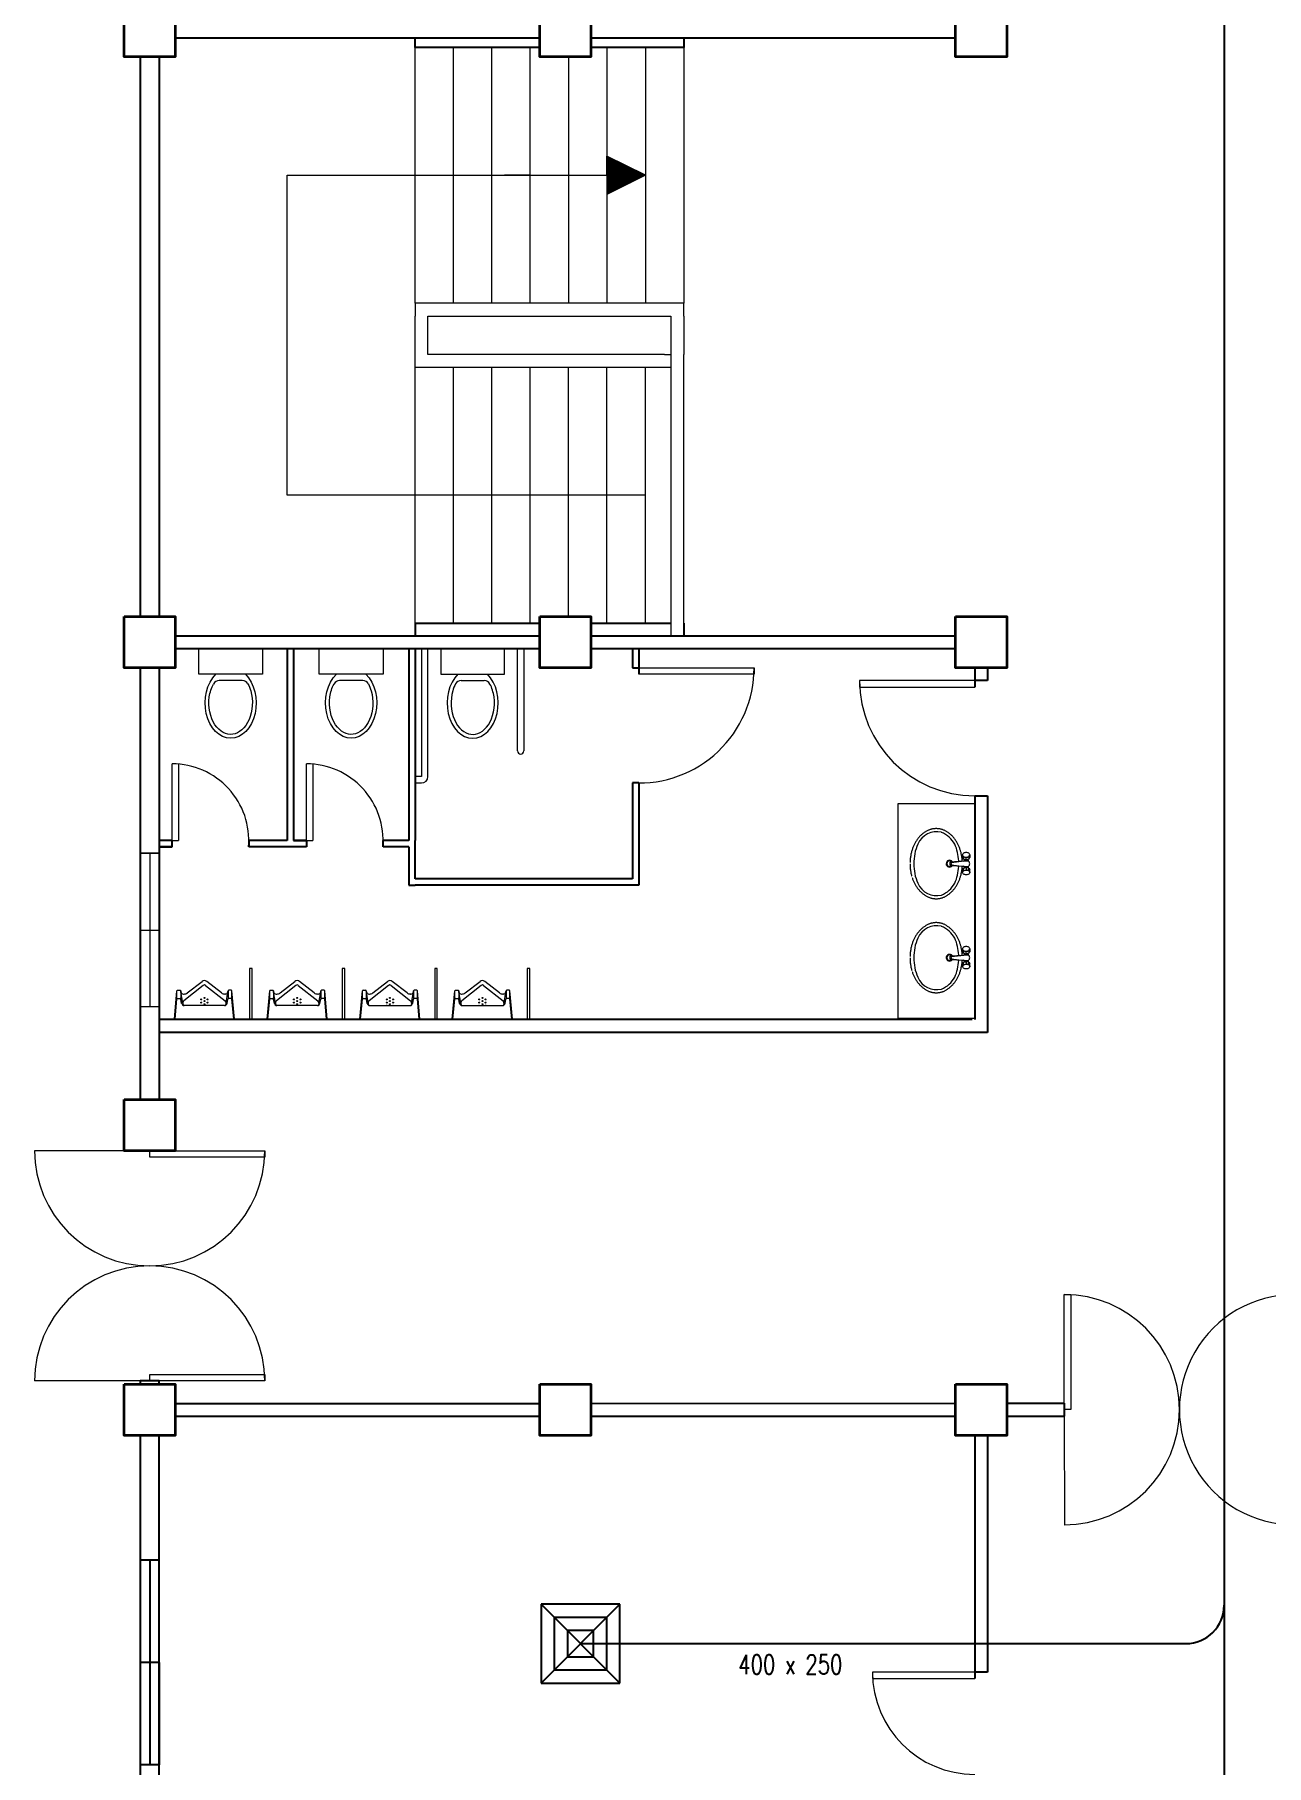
# Model space of a CAD drawing. Header units: millimetres. Extents: x 63005 to 126950, y 36019 to 74749.
# Drawn here: x 63191.23 to 63200.86, y 36325.83 to 36339.36 of the extents above; entities that cross this region are included whole.
import ezdxf

# ---------------------------------------------------------------- set-up
doc = ezdxf.new("R2010")
doc.units = ezdxf.units.MM
doc.header["$LTSCALE"] = 0.04
doc.linetypes.add('HIDDEN2', pattern=[0.1875, 0.125, -0.0625])
for name, color, linetype in [('ahu line', 150, 'Continuous'), ('diffuser', 7, 'Continuous'), ('ducting label', 7, 'Continuous')]:
    doc.layers.add(name, color=color, linetype=linetype)
doc.styles.add('Arch-Dim', font='simplex.shx', dxfattribs={"width": 0.75})

# ---------------------------------------------------------------- blocks, each defined once
blk = doc.blocks.new('AC-S-12')
at = {"layer": 'diffuser', "color": 30}
for p, q in [((-0.15, 0.15), (0.15, -0.15)), ((0.15, 0.15), (-0.15, -0.15)), ((-0.15, 0.15), (-0.15, -0.15)), ((0.15, 0.15), (-0.15, 0.15)), ((0.15, -0.15), (0.15, 0.15)), ((-0.1, 0.1), (-0.1, -0.1)), ((0.1, 0.1), (-0.1, 0.1)), ((0.1, -0.1), (0.1, 0.1)), ((-0.05, 0.05), (-0.05, -0.05)), ((0.05, 0.05), (-0.05, 0.05)), ((0.05, -0.05), (0.05, 0.05)), ((-0.05, -0.05), (0.05, -0.05)), ((-0.1, -0.1), (0.1, -0.1)), ((-0.15, -0.15), (0.15, -0.15))]:
    blk.add_line(p, q, dxfattribs=at)
for points in [[(-0.3582, 0.3582, 0, 0.0447, 0), (-0.2951, 0.295, 0, 0, 0), (-0.15, 0.15, 0, 0, 0)], [(0.3582, 0.3582, 0, 0.0447, 0), (0.2951, 0.295, 0, 0, 0), (0.15, 0.15, 0, 0, 0)], [(-0.3582, -0.3582, 0, 0.0447, 0), (-0.2951, -0.295, 0, 0, 0), (-0.15, -0.15, 0, 0, 0)], [(0.3582, -0.3582, 0, 0.0447, 0), (0.2951, -0.295, 0, 0, 0), (0.15, -0.15, 0, 0, 0)]]:
    blk.add_lwpolyline(points, format="xyseb", dxfattribs=at)
blk = doc.blocks.new('fcu')
at = {"layer": 'diffuser', "xscale": 2.052644456280903, "yscale": 2.052644456280903, "zscale": 2.052644456280903}
blk.add_blockref('AC-S-12', (0, 0), dxfattribs=at)

msp = doc.modelspace()

# ---------------------------------------------------------------- linework, layer by layer
at = {"color": 8, "lineweight": 25}
for p, q in [((63192.33, 36339.336), (63195.18, 36339.336)), ((63195.58, 36339.336), (63198.43, 36339.336)), ((63192.055, 36339.186), (63192.055, 36334.811)), ((63192.205, 36339.186), (63192.205, 36334.811)), ((63192.33, 36334.661), (63195.18, 36334.661)), ((63195.58, 36334.661), (63198.43, 36334.661)), ((63192.33, 36334.561), (63195.18, 36334.561)), ((63193.205, 36334.561), (63193.205, 36333.061)), ((63193.255, 36334.561), (63193.255, 36333.061)), ((63194.155, 36334.561), (63194.155, 36333.061)), ((63194.205, 36334.561), (63194.205, 36333.061)), ((63195.58, 36334.561), (63198.43, 36334.561)), ((63195.905, 36334.561), (63195.905, 36334.411)), ((63195.955, 36334.561), (63195.955, 36334.361)), ((63192.055, 36334.411), (63192.055, 36331.036)), ((63192.205, 36334.411), (63192.205, 36331.036)), ((63195.905, 36334.411), (63195.955, 36334.411)), ((63198.58, 36334.411), (63198.58, 36334.261)), ((63198.68, 36334.411), (63198.68, 36334.311)), ((63198.68, 36334.311), (63198.58, 36334.311)), ((63195.905, 36333.512), (63195.905, 36332.761)), ((63195.955, 36333.511), (63195.905, 36333.511)), ((63195.955, 36333.511), (63195.955, 36332.711)), ((63198.58, 36333.411), (63198.58, 36331.661)), ((63198.58, 36333.411), (63198.68, 36333.411)), ((63198.68, 36333.411), (63198.68, 36331.561)), ((63192.305, 36333.061), (63192.205, 36333.061)), ((63192.305, 36333.011), (63192.205, 36333.011)), ((63192.205, 36333.011), (63192.305, 36333.011)), ((63192.305, 36333.011), (63192.305, 36333.061)), ((63193.205, 36333.061), (63192.903, 36333.061)), ((63192.905, 36333.061), (63192.905, 36333.011)), ((63193.205, 36333.011), (63192.905, 36333.011)), ((63193.355, 36333.011), (63193.205, 36333.011)), ((63193.355, 36333.061), (63193.255, 36333.061)), ((63193.255, 36333.061), (63193.355, 36333.061)), ((63193.355, 36333.061), (63193.355, 36333.011)), ((63194.155, 36333.061), (63193.955, 36333.061)), ((63193.955, 36333.011), (63193.955, 36333.061)), ((63194.155, 36333.011), (63193.955, 36333.011)), ((63194.155, 36333.011), (63194.155, 36332.711)), ((63194.205, 36332.761), (63194.205, 36333.061)), ((63194.155, 36332.711), (63194.205, 36332.711)), ((63195.905, 36332.761), (63194.205, 36332.761)), ((63195.955, 36332.711), (63194.205, 36332.711)), ((63198.56, 36331.661), (63192.205, 36331.661)), ((63198.68, 36331.561), (63192.205, 36331.561)), ((63192.205, 36330.636), (63192.055, 36330.636)), ((63192.205, 36328.836), (63192.055, 36328.836)), ((63192.055, 36328.836), (63192.055, 36328.811)), ((63192.205, 36328.811), (63192.205, 36328.836)), ((63192.33, 36328.661), (63195.18, 36328.661)), ((63195.58, 36328.661), (63198.43, 36328.662)), ((63198.83, 36328.662), (63199.28, 36328.662)), ((63199.28, 36328.662), (63199.28, 36328.562)), ((63192.33, 36328.561), (63195.18, 36328.561)), ((63195.58, 36328.561), (63198.43, 36328.562)), ((63198.83, 36328.562), (63199.28, 36328.562)), ((63192.055, 36328.411), (63192.055, 36322.811)), ((63192.205, 36324.861), (63192.205, 36328.411)), ((63198.58, 36328.411), (63198.58, 36326.511)), ((63198.68, 36328.411), (63198.68, 36326.561)), ((63198.68, 36326.561), (63198.58, 36326.561))]:
    msp.add_line(p, q, dxfattribs=at)
at = {"color": 8, "lineweight": -2}
for p, q in [((63194.205, 36339.261), (63194.205, 36339.336)), ((63196.305, 36339.336), (63196.305, 36339.261)), ((63195.18, 36339.261), (63194.205, 36339.261)), ((63196.305, 36339.261), (63195.58, 36339.261)), ((63194.205, 36334.761), (63194.205, 36334.661)), ((63194.205, 36334.761), (63195.18, 36334.761)), ((63195.58, 36334.761), (63196.205, 36334.761)), ((63196.305, 36334.761), (63196.305, 36334.661)), ((63192.205, 36331.661), (63192.205, 36331.561)), ((63192.205, 36327.436), (63192.055, 36327.436)), ((63192.13, 36327.436), (63192.13, 36325.836)), ((63192.205, 36326.636), (63192.205, 36327.436)), ((63192.205, 36326.636), (63192.055, 36326.636)), ((63192.205, 36326.636), (63192.205, 36325.836)), ((63192.205, 36325.836), (63192.055, 36325.836))]:
    msp.add_line(p, q, dxfattribs=at)
at = {"color": 8, "lineweight": 9}
for p, q in [((63194.205, 36337.261), (63194.205, 36339.261)), ((63194.505, 36337.261), (63194.505, 36339.261)), ((63194.805, 36337.261), (63194.805, 36339.261)), ((63195.105, 36337.261), (63195.105, 36339.261)), ((63195.705, 36339.261), (63195.705, 36337.261)), ((63196.005, 36339.261), (63196.005, 36337.261)), ((63196.305, 36339.261), (63196.305, 36337.261)), ((63195.405, 36339.186), (63195.405, 36337.261)), ((63195.705, 36338.261), (63195.705, 36338.411)), ((63196.005, 36338.261), (63195.705, 36338.411)), ((63195.715, 36338.261), (63195.715, 36338.406)), ((63195.725, 36338.261), (63195.725, 36338.401)), ((63195.735, 36338.261), (63195.735, 36338.396)), ((63195.745, 36338.261), (63195.745, 36338.391)), ((63195.755, 36338.261), (63195.755, 36338.386)), ((63193.205, 36335.761), (63193.205, 36338.261)), ((63193.205, 36338.261), (63195.705, 36338.261)), ((63195.105, 36338.261), (63194.905, 36338.261)), ((63195.105, 36338.261), (63195.305, 36338.261)), ((63195.705, 36338.261), (63196.005, 36338.261)), ((63195.705, 36338.261), (63195.705, 36338.111)), ((63196.005, 36338.261), (63195.705, 36338.111)), ((63195.715, 36338.261), (63195.715, 36338.116)), ((63195.725, 36338.261), (63195.725, 36338.121)), ((63195.735, 36338.261), (63195.735, 36338.126)), ((63195.745, 36338.261), (63195.745, 36338.131)), ((63195.755, 36338.261), (63195.755, 36338.136)), ((63195.765, 36338.261), (63195.765, 36338.381)), ((63195.765, 36338.261), (63195.765, 36338.141)), ((63195.775, 36338.261), (63195.775, 36338.376)), ((63195.775, 36338.261), (63195.775, 36338.146)), ((63195.785, 36338.261), (63195.785, 36338.371)), ((63195.785, 36338.261), (63195.785, 36338.151)), ((63195.795, 36338.261), (63195.795, 36338.366)), ((63195.795, 36338.261), (63195.795, 36338.156)), ((63195.805, 36338.261), (63195.805, 36338.361)), ((63195.805, 36338.261), (63195.805, 36338.161)), ((63195.815, 36338.261), (63195.815, 36338.356)), ((63195.815, 36338.261), (63195.815, 36338.166)), ((63195.825, 36338.261), (63195.825, 36338.351)), ((63195.825, 36338.261), (63195.825, 36338.171)), ((63195.835, 36338.261), (63195.835, 36338.346)), ((63195.835, 36338.261), (63195.835, 36338.176)), ((63195.845, 36338.261), (63195.845, 36338.341)), ((63195.845, 36338.261), (63195.845, 36338.181)), ((63195.855, 36338.261), (63195.855, 36338.336)), ((63195.855, 36338.261), (63195.855, 36338.186)), ((63195.865, 36338.261), (63195.865, 36338.331)), ((63195.865, 36338.261), (63195.865, 36338.191)), ((63195.875, 36338.261), (63195.875, 36338.326)), ((63195.875, 36338.261), (63195.875, 36338.196)), ((63195.885, 36338.261), (63195.885, 36338.321)), ((63195.885, 36338.261), (63195.885, 36338.201)), ((63195.895, 36338.261), (63195.895, 36338.316)), ((63195.895, 36338.261), (63195.895, 36338.206)), ((63195.905, 36338.261), (63195.905, 36338.311)), ((63195.905, 36338.261), (63195.905, 36338.211)), ((63195.915, 36338.261), (63195.915, 36338.306)), ((63195.915, 36338.261), (63195.915, 36338.216)), ((63195.925, 36338.261), (63195.925, 36338.301)), ((63195.925, 36338.261), (63195.925, 36338.221)), ((63195.935, 36338.261), (63195.935, 36338.296)), ((63195.935, 36338.261), (63195.935, 36338.226)), ((63195.945, 36338.261), (63195.945, 36338.291)), ((63195.945, 36338.261), (63195.945, 36338.231)), ((63195.955, 36338.261), (63195.955, 36338.286)), ((63195.955, 36338.261), (63195.955, 36338.236)), ((63195.965, 36338.261), (63195.965, 36338.281)), ((63195.965, 36338.261), (63195.965, 36338.241)), ((63195.975, 36338.261), (63195.975, 36338.276)), ((63195.975, 36338.261), (63195.975, 36338.246)), ((63195.985, 36338.261), (63195.985, 36338.271)), ((63195.985, 36338.261), (63195.985, 36338.251)), ((63195.995, 36338.261), (63195.995, 36338.266)), ((63195.995, 36338.261), (63195.995, 36338.256)), ((63196.305, 36337.261), (63194.205, 36337.261)), ((63194.205, 36337.261), (63194.205, 36337.161)), ((63196.305, 36337.161), (63196.305, 36337.261)), ((63194.205, 36336.861), (63194.205, 36337.161)), ((63194.305, 36336.861), (63194.305, 36337.161)), ((63194.305, 36337.161), (63196.155, 36337.161)), ((63196.155, 36337.161), (63196.205, 36337.161)), ((63196.205, 36337.161), (63196.205, 36336.861)), ((63196.305, 36337.161), (63196.305, 36336.861)), ((63194.205, 36334.761), (63194.205, 36336.861)), ((63196.155, 36336.861), (63194.305, 36336.861)), ((63196.155, 36336.861), (63196.205, 36336.861)), ((63196.205, 36336.861), (63196.205, 36334.661)), ((63196.305, 36336.761), (63196.305, 36336.861)), ((63194.205, 36336.761), (63196.205, 36336.761)), ((63194.505, 36334.761), (63194.505, 36336.761)), ((63194.805, 36334.761), (63194.805, 36336.761)), ((63195.105, 36334.761), (63195.105, 36336.761)), ((63195.405, 36334.811), (63195.405, 36336.761)), ((63195.705, 36334.761), (63195.705, 36336.761)), ((63196.005, 36334.761), (63196.005, 36336.761)), ((63196.305, 36334.761), (63196.305, 36336.761)), ((63194.205, 36335.761), (63193.205, 36335.761)), ((63196.005, 36335.761), (63194.205, 36335.761)), ((63192.513, 36334.361), (63192.513, 36334.561)), ((63192.513, 36334.561), (63193.013, 36334.561)), ((63193.013, 36334.561), (63193.013, 36334.361)), ((63193.455, 36334.361), (63193.455, 36334.561)), ((63193.455, 36334.561), (63193.955, 36334.561)), ((63193.955, 36334.561), (63193.955, 36334.361)), ((63194.255, 36334.561), (63194.255, 36333.861)), ((63194.305, 36333.561), (63194.305, 36334.561)), ((63194.405, 36334.561), (63194.405, 36334.361)), ((63194.905, 36334.561), (63194.405, 36334.561)), ((63194.905, 36334.361), (63194.905, 36334.561)), ((63195.005, 36333.761), (63195.005, 36334.561)), ((63195.055, 36334.561), (63195.055, 36333.861)), ((63193.013, 36334.361), (63192.513, 36334.361)), ((63193.955, 36334.361), (63193.455, 36334.361)), ((63194.405, 36334.361), (63194.905, 36334.361)), ((63192.854, 36334.311), (63192.673, 36334.311)), ((63193.796, 36334.311), (63193.615, 36334.311)), ((63194.565, 36334.311), (63194.746, 36334.311)), ((63194.255, 36333.861), (63194.255, 36333.561)), ((63195.055, 36333.861), (63195.055, 36333.761)), ((63194.255, 36333.561), (63194.205, 36333.561)), ((63194.205, 36333.561), (63194.205, 36333.511)), ((63194.205, 36333.511), (63194.255, 36333.511)), ((63192.205, 36332.961), (63192.055, 36332.961)), ((63192.13, 36332.961), (63192.13, 36331.761)), ((63198.389, 36332.894), (63198.489, 36332.901)), ((63198.398, 36332.89), (63198.389, 36332.894)), ((63198.398, 36332.87), (63198.389, 36332.866)), ((63198.389, 36332.866), (63198.489, 36332.86)), ((63198.399, 36332.89), (63198.495, 36332.901)), ((63198.399, 36332.87), (63198.495, 36332.859)), ((63198.484, 36332.949), (63198.484, 36332.928)), ((63198.493, 36332.933), (63198.484, 36332.946)), ((63198.493, 36332.915), (63198.484, 36332.928)), ((63198.493, 36332.845), (63198.484, 36332.833)), ((63198.493, 36332.933), (63198.513, 36332.929)), ((63198.493, 36332.933), (63198.493, 36332.915)), ((63198.493, 36332.915), (63198.513, 36332.911)), ((63198.493, 36332.845), (63198.513, 36332.849)), ((63198.493, 36332.827), (63198.493, 36332.845)), ((63198.495, 36332.901), (63198.53, 36332.902)), ((63198.495, 36332.859), (63198.53, 36332.858)), ((63198.499, 36332.912), (63198.499, 36332.908)), ((63198.499, 36332.848), (63198.499, 36332.852)), ((63198.534, 36332.933), (63198.513, 36332.929)), ((63198.513, 36332.911), (63198.513, 36332.929)), ((63198.534, 36332.915), (63198.513, 36332.911)), ((63198.513, 36332.849), (63198.513, 36332.831)), ((63198.534, 36332.845), (63198.513, 36332.849)), ((63198.527, 36332.912), (63198.527, 36332.908)), ((63198.527, 36332.848), (63198.527, 36332.852)), ((63198.534, 36332.933), (63198.542, 36332.946)), ((63198.534, 36332.933), (63198.534, 36332.915)), ((63198.534, 36332.915), (63198.542, 36332.928)), ((63198.534, 36332.845), (63198.542, 36332.833)), ((63198.534, 36332.827), (63198.534, 36332.845)), ((63198.542, 36332.949), (63198.542, 36332.928)), ((63198.484, 36332.811), (63198.484, 36332.833)), ((63198.493, 36332.827), (63198.484, 36332.815)), ((63198.493, 36332.827), (63198.513, 36332.831)), ((63198.534, 36332.827), (63198.513, 36332.831)), ((63198.534, 36332.827), (63198.542, 36332.815)), ((63198.542, 36332.811), (63198.542, 36332.833)), ((63192.055, 36332.361), (63192.205, 36332.361)), ((63198.389, 36332.159), (63198.489, 36332.165)), ((63198.399, 36332.155), (63198.495, 36332.166)), ((63198.484, 36332.214), (63198.484, 36332.192)), ((63198.493, 36332.198), (63198.484, 36332.211)), ((63198.493, 36332.18), (63198.484, 36332.192)), ((63198.493, 36332.198), (63198.513, 36332.194)), ((63198.493, 36332.198), (63198.493, 36332.18)), ((63198.493, 36332.18), (63198.513, 36332.176)), ((63198.495, 36332.166), (63198.53, 36332.167)), ((63198.499, 36332.177), (63198.499, 36332.173)), ((63198.534, 36332.198), (63198.513, 36332.194)), ((63198.513, 36332.176), (63198.513, 36332.194)), ((63198.534, 36332.18), (63198.513, 36332.176)), ((63198.527, 36332.177), (63198.527, 36332.173)), ((63198.534, 36332.198), (63198.542, 36332.211)), ((63198.534, 36332.198), (63198.534, 36332.18)), ((63198.534, 36332.18), (63198.542, 36332.192)), ((63198.542, 36332.214), (63198.542, 36332.192)), ((63198.398, 36332.155), (63198.389, 36332.159)), ((63198.398, 36332.135), (63198.389, 36332.131)), ((63198.389, 36332.131), (63198.489, 36332.125)), ((63198.399, 36332.135), (63198.495, 36332.124)), ((63198.493, 36332.11), (63198.484, 36332.098)), ((63198.484, 36332.076), (63198.484, 36332.098)), ((63198.493, 36332.092), (63198.484, 36332.079)), ((63198.493, 36332.11), (63198.513, 36332.114)), ((63198.493, 36332.092), (63198.493, 36332.11)), ((63198.493, 36332.092), (63198.513, 36332.096)), ((63198.495, 36332.124), (63198.53, 36332.123)), ((63198.499, 36332.113), (63198.499, 36332.117)), ((63198.513, 36332.114), (63198.513, 36332.096)), ((63198.534, 36332.11), (63198.513, 36332.114)), ((63198.534, 36332.092), (63198.513, 36332.096)), ((63198.527, 36332.113), (63198.527, 36332.117)), ((63198.534, 36332.092), (63198.534, 36332.11)), ((63198.534, 36332.11), (63198.542, 36332.098)), ((63198.534, 36332.092), (63198.542, 36332.079)), ((63198.542, 36332.076), (63198.542, 36332.098)), ((63192.348, 36331.891), (63192.368, 36331.891)), ((63192.548, 36331.928), (63192.396, 36331.808)), ((63192.424, 36331.87), (63192.54, 36331.96)), ((63192.567, 36331.928), (63192.72, 36331.808)), ((63192.692, 36331.87), (63192.576, 36331.96)), ((63192.768, 36331.891), (63192.748, 36331.891)), ((63193.073, 36331.891), (63193.093, 36331.891)), ((63193.273, 36331.928), (63193.121, 36331.808)), ((63193.149, 36331.87), (63193.265, 36331.96)), ((63193.292, 36331.928), (63193.445, 36331.808)), ((63193.417, 36331.87), (63193.301, 36331.96)), ((63193.493, 36331.891), (63193.473, 36331.891)), ((63193.798, 36331.891), (63193.818, 36331.891)), ((63193.998, 36331.928), (63193.846, 36331.808)), ((63193.874, 36331.87), (63193.99, 36331.96)), ((63194.017, 36331.928), (63194.17, 36331.808)), ((63194.142, 36331.87), (63194.026, 36331.96)), ((63194.218, 36331.891), (63194.198, 36331.891)), ((63194.521, 36331.891), (63194.541, 36331.891)), ((63194.721, 36331.928), (63194.569, 36331.808)), ((63194.597, 36331.87), (63194.713, 36331.96)), ((63194.74, 36331.928), (63194.893, 36331.808)), ((63194.865, 36331.87), (63194.749, 36331.96)), ((63194.941, 36331.891), (63194.921, 36331.891)), ((63192.205, 36331.761), (63192.055, 36331.761)), ((63192.323, 36331.664), (63192.343, 36331.886)), ((63192.328, 36331.664), (63192.343, 36331.821)), ((63192.343, 36331.823), (63192.343, 36331.886)), ((63192.348, 36331.826), (63192.369, 36331.826)), ((63192.374, 36331.878), (63192.373, 36331.886)), ((63192.373, 36331.886), (63192.373, 36331.824)), ((63192.389, 36331.789), (63192.374, 36331.878)), ((63192.38, 36331.787), (63192.374, 36331.822)), ((63192.389, 36331.789), (63192.391, 36331.773)), ((63192.394, 36331.861), (63192.399, 36331.861)), ((63192.716, 36331.771), (63192.4, 36331.771)), ((63192.722, 36331.861), (63192.717, 36331.861)), ((63192.727, 36331.789), (63192.724, 36331.773)), ((63192.727, 36331.789), (63192.742, 36331.878)), ((63192.736, 36331.787), (63192.742, 36331.822)), ((63192.742, 36331.878), (63192.743, 36331.886)), ((63192.743, 36331.886), (63192.743, 36331.824)), ((63192.768, 36331.826), (63192.747, 36331.826)), ((63192.773, 36331.823), (63192.773, 36331.886)), ((63192.793, 36331.664), (63192.773, 36331.886)), ((63192.788, 36331.664), (63192.773, 36331.821)), ((63193.048, 36331.664), (63193.068, 36331.886)), ((63193.053, 36331.664), (63193.068, 36331.821)), ((63193.068, 36331.823), (63193.068, 36331.886)), ((63193.073, 36331.826), (63193.094, 36331.826)), ((63193.099, 36331.878), (63193.098, 36331.886)), ((63193.098, 36331.886), (63193.098, 36331.824)), ((63193.114, 36331.789), (63193.099, 36331.878)), ((63193.105, 36331.787), (63193.099, 36331.822)), ((63193.114, 36331.789), (63193.116, 36331.773)), ((63193.119, 36331.861), (63193.124, 36331.861)), ((63193.441, 36331.771), (63193.125, 36331.771)), ((63193.447, 36331.861), (63193.442, 36331.861)), ((63193.452, 36331.789), (63193.449, 36331.773)), ((63193.452, 36331.789), (63193.467, 36331.878)), ((63193.461, 36331.787), (63193.467, 36331.822)), ((63193.467, 36331.878), (63193.468, 36331.886)), ((63193.468, 36331.886), (63193.468, 36331.824)), ((63193.493, 36331.826), (63193.472, 36331.826)), ((63193.498, 36331.823), (63193.498, 36331.886)), ((63193.518, 36331.664), (63193.498, 36331.886)), ((63193.513, 36331.664), (63193.498, 36331.821)), ((63193.773, 36331.664), (63193.793, 36331.886)), ((63193.778, 36331.664), (63193.793, 36331.821)), ((63193.793, 36331.823), (63193.793, 36331.886)), ((63193.798, 36331.826), (63193.819, 36331.826)), ((63193.824, 36331.878), (63193.823, 36331.886)), ((63193.823, 36331.886), (63193.823, 36331.824)), ((63193.839, 36331.789), (63193.824, 36331.878)), ((63193.83, 36331.787), (63193.824, 36331.822)), ((63193.839, 36331.789), (63193.841, 36331.773)), ((63193.844, 36331.861), (63193.849, 36331.861)), ((63193.85, 36331.771), (63194.166, 36331.771)), ((63194.172, 36331.861), (63194.167, 36331.861)), ((63194.177, 36331.789), (63194.174, 36331.773)), ((63194.177, 36331.789), (63194.192, 36331.878)), ((63194.186, 36331.787), (63194.192, 36331.822)), ((63194.192, 36331.878), (63194.193, 36331.886)), ((63194.193, 36331.886), (63194.193, 36331.824)), ((63194.218, 36331.826), (63194.197, 36331.826)), ((63194.223, 36331.823), (63194.223, 36331.886)), ((63194.243, 36331.664), (63194.223, 36331.886)), ((63194.238, 36331.664), (63194.223, 36331.821)), ((63194.496, 36331.664), (63194.516, 36331.886)), ((63194.501, 36331.664), (63194.515, 36331.821)), ((63194.516, 36331.823), (63194.516, 36331.886)), ((63194.52, 36331.826), (63194.542, 36331.826)), ((63194.547, 36331.878), (63194.546, 36331.886)), ((63194.546, 36331.886), (63194.546, 36331.824)), ((63194.553, 36331.787), (63194.546, 36331.822)), ((63194.562, 36331.789), (63194.547, 36331.878)), ((63194.562, 36331.789), (63194.564, 36331.773)), ((63194.567, 36331.861), (63194.571, 36331.861)), ((63194.572, 36331.771), (63194.889, 36331.771)), ((63194.895, 36331.861), (63194.89, 36331.861)), ((63194.9, 36331.789), (63194.897, 36331.773)), ((63194.9, 36331.789), (63194.914, 36331.878)), ((63194.909, 36331.787), (63194.915, 36331.822)), ((63194.914, 36331.878), (63194.916, 36331.886)), ((63194.916, 36331.886), (63194.916, 36331.824)), ((63194.941, 36331.826), (63194.92, 36331.826)), ((63194.946, 36331.823), (63194.946, 36331.886)), ((63194.966, 36331.664), (63194.946, 36331.886)), ((63194.961, 36331.664), (63194.946, 36331.821)), ((63192.331, 36331.661), (63192.326, 36331.661)), ((63192.785, 36331.661), (63192.331, 36331.661)), ((63192.472, 36331.661), (63192.402, 36331.661)), ((63192.785, 36331.661), (63192.79, 36331.661)), ((63193.056, 36331.661), (63193.051, 36331.661)), ((63193.51, 36331.661), (63193.056, 36331.661)), ((63193.197, 36331.661), (63193.127, 36331.661)), ((63193.51, 36331.661), (63193.515, 36331.661)), ((63193.781, 36331.661), (63193.776, 36331.661)), ((63193.781, 36331.661), (63194.235, 36331.661)), ((63194.094, 36331.661), (63194.164, 36331.661)), ((63194.235, 36331.661), (63194.24, 36331.661)), ((63194.504, 36331.661), (63194.499, 36331.661)), ((63194.504, 36331.661), (63194.958, 36331.661)), ((63194.817, 36331.661), (63194.887, 36331.661)), ((63194.958, 36331.661), (63194.963, 36331.661))]:
    msp.add_line(p, q, dxfattribs=at)
at = {"color": 8, "lineweight": 13}
for p, q in [((63195.955, 36334.411), (63195.955, 36334.361)), ((63195.955, 36334.411), (63196.855, 36334.411)), ((63196.855, 36334.361), (63195.955, 36334.361)), ((63196.855, 36334.411), (63196.855, 36334.361)), ((63198.58, 36334.311), (63197.68, 36334.311)), ((63197.68, 36334.311), (63197.68, 36334.261)), ((63197.68, 36334.261), (63198.58, 36334.261)), ((63198.58, 36334.261), (63198.58, 36334.311)), ((63192.305, 36333.061), (63192.305, 36333.661)), ((63192.355, 36333.661), (63192.355, 36333.061)), ((63193.355, 36333.061), (63193.355, 36333.661)), ((63193.405, 36333.661), (63193.405, 36333.061)), ((63192.305, 36333.061), (63192.355, 36333.061)), ((63192.903, 36333.061), (63192.905, 36333.061)), ((63193.355, 36333.061), (63193.405, 36333.061)), ((63192.13, 36330.636), (63191.23, 36330.636)), ((63192.13, 36330.636), (63193.03, 36330.636)), ((63192.13, 36330.586), (63192.13, 36330.636)), ((63193.03, 36330.586), (63192.13, 36330.586)), ((63193.03, 36330.636), (63193.03, 36330.586)), ((63199.28, 36328.612), (63199.28, 36329.512)), ((63199.28, 36329.512), (63199.33, 36329.512)), ((63199.33, 36329.512), (63199.331, 36328.612)), ((63192.13, 36328.836), (63191.23, 36328.836)), ((63192.13, 36328.886), (63193.03, 36328.886)), ((63192.13, 36328.836), (63192.13, 36328.886)), ((63193.03, 36328.836), (63192.13, 36328.836)), ((63193.03, 36328.886), (63193.03, 36328.836)), ((63199.331, 36328.662), (63199.331, 36328.662)), ((63200.18, 36328.662), (63200.181, 36328.662)), ((63200.18, 36328.662), (63200.181, 36328.662)), ((63199.331, 36328.612), (63199.28, 36328.612)), ((63199.28, 36328.562), (63199.281, 36327.712)), ((63200.175, 36328.562), (63200.186, 36328.562)), ((63198.58, 36326.561), (63197.78, 36326.561)), ((63197.78, 36326.561), (63197.78, 36326.511)), ((63197.78, 36326.511), (63198.58, 36326.511)), ((63198.58, 36326.511), (63198.58, 36326.561))]:
    msp.add_line(p, q, dxfattribs=at)
at = {"color": 8, "lineweight": 35}
for points in [[(63191.93, 36339.586), (63192.33, 36339.586), (63192.33, 36339.186), (63191.93, 36339.186)], [(63195.18, 36339.586), (63195.58, 36339.586), (63195.58, 36339.186), (63195.18, 36339.186)], [(63198.43, 36339.586), (63198.83, 36339.586), (63198.83, 36339.186), (63198.43, 36339.186)], [(63191.93, 36334.811), (63192.33, 36334.811), (63192.33, 36334.411), (63191.93, 36334.411)], [(63195.18, 36334.811), (63195.58, 36334.811), (63195.58, 36334.411), (63195.18, 36334.411)], [(63198.43, 36334.811), (63198.83, 36334.811), (63198.83, 36334.411), (63198.43, 36334.411)], [(63191.93, 36331.036), (63192.33, 36331.036), (63192.33, 36330.636), (63191.93, 36330.636)], [(63191.93, 36328.811), (63192.33, 36328.811), (63192.33, 36328.411), (63191.93, 36328.411)], [(63195.18, 36328.811), (63195.58, 36328.811), (63195.58, 36328.411), (63195.18, 36328.411)], [(63198.43, 36328.811), (63198.83, 36328.811), (63198.83, 36328.411), (63198.43, 36328.411)]]:
    msp.add_lwpolyline(points, close=True, dxfattribs=at)
at = {"color": 8, "lineweight": 9, "ltscale": 0.4}
msp.add_lwpolyline([(63198.58, 36331.673), (63198.58, 36333.349), (63197.98, 36333.349), (63197.98, 36331.673)], close=True, dxfattribs=at)
at = {"color": 8, "lineweight": 9}
for points in [[(63192.055, 36332.961), (63192.205, 36332.961), (63192.205, 36331.761), (63192.055, 36331.761)], [(63192.93, 36332.061), (63192.91, 36332.061), (63192.91, 36331.661), (63192.93, 36331.661)], [(63193.655, 36332.061), (63193.635, 36332.061), (63193.635, 36331.661), (63193.655, 36331.661)], [(63194.378, 36332.061), (63194.358, 36332.061), (63194.358, 36331.661), (63194.378, 36331.661)], [(63195.101, 36332.061), (63195.081, 36332.061), (63195.081, 36331.661), (63195.101, 36331.661)], [(63192.055, 36327.436), (63192.205, 36327.436), (63192.205, 36325.836), (63192.055, 36325.836)]]:
    msp.add_lwpolyline(points, close=True, dxfattribs=at)
for points in [[(63198.484, 36332.949, 0.145837), (63198.486, 36332.942, 0.107165), (63198.493, 36332.936, 0.077149), (63198.502, 36332.932, 0.064217), (63198.513, 36332.93, 0.064217), (63198.525, 36332.932, 0.077149), (63198.534, 36332.936, 0.107165), (63198.54, 36332.942, 0.145837), (63198.542, 36332.949, 0.145837), (63198.54, 36332.955, 0.107165), (63198.534, 36332.962, 0.077149), (63198.525, 36332.966, 0.064217), (63198.513, 36332.967, 0.064217), (63198.502, 36332.966, 0.077149), (63198.493, 36332.962, 0.107165), (63198.486, 36332.955, 0.145837)], [(63198.484, 36332.811, -0.145837), (63198.486, 36332.818, -0.107165), (63198.493, 36332.824, -0.077149), (63198.502, 36332.828, -0.064217), (63198.513, 36332.83, -0.064217), (63198.525, 36332.828, -0.077149), (63198.534, 36332.824, -0.107165), (63198.54, 36332.818, -0.145837), (63198.542, 36332.811, -0.145837), (63198.54, 36332.805, -0.107165), (63198.534, 36332.798, -0.077149), (63198.525, 36332.795, -0.064217), (63198.513, 36332.793, -0.064217), (63198.502, 36332.795, -0.077149), (63198.493, 36332.798, -0.107165), (63198.486, 36332.805, -0.145837)], [(63198.484, 36332.214, 0.145837), (63198.486, 36332.207, 0.107165), (63198.493, 36332.201, 0.077149), (63198.502, 36332.197, 0.064217), (63198.513, 36332.195, 0.064217), (63198.525, 36332.197, 0.077149), (63198.534, 36332.201, 0.107165), (63198.54, 36332.207, 0.145837), (63198.542, 36332.214, 0.145837), (63198.54, 36332.22, 0.107165), (63198.534, 36332.227, 0.077149), (63198.525, 36332.231, 0.064217), (63198.513, 36332.232, 0.064217), (63198.502, 36332.231, 0.077149), (63198.493, 36332.227, 0.107165), (63198.486, 36332.22, 0.145837)], [(63198.484, 36332.076, -0.145837), (63198.486, 36332.083, -0.107165), (63198.493, 36332.089, -0.077149), (63198.502, 36332.093, -0.064217), (63198.513, 36332.095, -0.064217), (63198.525, 36332.093, -0.077149), (63198.534, 36332.089, -0.107165), (63198.54, 36332.083, -0.145837), (63198.542, 36332.076, -0.145837), (63198.54, 36332.07, -0.107165), (63198.534, 36332.063, -0.077149), (63198.525, 36332.059, -0.064217), (63198.513, 36332.058, -0.064217), (63198.502, 36332.059, -0.077149), (63198.493, 36332.063, -0.107165), (63198.486, 36332.07, -0.145837)]]:
    msp.add_lwpolyline(points, format="xyb", close=True, dxfattribs=at)
for points in [[(63198.498, 36332.914, 0.035268), (63198.498, 36332.913, 0.107165), (63198.502, 36332.91, 0.077149), (63198.507, 36332.907, 0.064217), (63198.513, 36332.907, 0.064217)], [(63198.498, 36332.846, -0.035268), (63198.498, 36332.847, -0.107165), (63198.502, 36332.851, -0.077149), (63198.507, 36332.853, -0.064217), (63198.513, 36332.854, -0.064217)], [(63198.499, 36332.914, 0.046803), (63198.501, 36332.912, 0.077149), (63198.506, 36332.91, 0.064217), (63198.513, 36332.909, 0.064217), (63198.52, 36332.91, 0.077149), (63198.525, 36332.912, 0.046803), (63198.527, 36332.914, 0.145837)], [(63198.499, 36332.847, -0.046803), (63198.501, 36332.848, -0.077149), (63198.506, 36332.85, -0.064217), (63198.513, 36332.851, -0.064217), (63198.52, 36332.85, -0.077149), (63198.525, 36332.848, -0.046803), (63198.527, 36332.847, -0.145837)], [(63198.5, 36332.911, 0.047218), (63198.5, 36332.91, 0.107177), (63198.503, 36332.907, 0.077931), (63198.508, 36332.905, 0.065152), (63198.513, 36332.905, 0.065152), (63198.519, 36332.905, 0.077931), (63198.523, 36332.907, 0.107177), (63198.526, 36332.91, 0.047218), (63198.527, 36332.911, 0.144081)], [(63198.5, 36332.849, -0.047218), (63198.5, 36332.85, -0.107177), (63198.503, 36332.853, -0.077931), (63198.508, 36332.855, -0.065152), (63198.513, 36332.856, -0.065152), (63198.519, 36332.855, -0.077931), (63198.523, 36332.853, -0.107177), (63198.526, 36332.85, -0.047218), (63198.527, 36332.849, -0.144081)], [(63198.513, 36332.907, 0.064217), (63198.52, 36332.907, 0.077149), (63198.525, 36332.91, 0.107165), (63198.528, 36332.913, 0.035268), (63198.529, 36332.914, 0.145837)], [(63198.513, 36332.854, -0.064217), (63198.52, 36332.853, -0.077149), (63198.525, 36332.851, -0.107165), (63198.528, 36332.847, -0.035268), (63198.529, 36332.846, -0.145837)], [(63198.498, 36332.179, 0.035268), (63198.498, 36332.178, 0.107165), (63198.502, 36332.174, 0.077149), (63198.507, 36332.172, 0.064217), (63198.513, 36332.172, 0.064217)], [(63198.499, 36332.179, 0.046803), (63198.501, 36332.177, 0.077149), (63198.506, 36332.175, 0.064217), (63198.513, 36332.174, 0.064217), (63198.52, 36332.175, 0.077149), (63198.525, 36332.177, 0.046803), (63198.527, 36332.179, 0.145837)], [(63198.5, 36332.176, 0.047218), (63198.5, 36332.175, 0.107177), (63198.503, 36332.172, 0.077931), (63198.508, 36332.17, 0.065152), (63198.513, 36332.17, 0.065152), (63198.519, 36332.17, 0.077931), (63198.523, 36332.172, 0.107177), (63198.526, 36332.175, 0.047218), (63198.527, 36332.176, 0.144081)], [(63198.513, 36332.172, 0.064217), (63198.52, 36332.172, 0.077149), (63198.525, 36332.174, 0.107165), (63198.528, 36332.178, 0.035268), (63198.529, 36332.179, 0.145837)], [(63198.498, 36332.111, -0.035268), (63198.498, 36332.112, -0.107165), (63198.502, 36332.116, -0.077149), (63198.507, 36332.118, -0.064217), (63198.513, 36332.119, -0.064217)], [(63198.499, 36332.112, -0.046803), (63198.501, 36332.113, -0.077149), (63198.506, 36332.115, -0.064217), (63198.513, 36332.116, -0.064217), (63198.52, 36332.115, -0.077149), (63198.525, 36332.113, -0.046803), (63198.527, 36332.112, -0.145837)], [(63198.5, 36332.114, -0.047218), (63198.5, 36332.115, -0.107177), (63198.503, 36332.118, -0.077931), (63198.508, 36332.12, -0.065152), (63198.513, 36332.121, -0.065152), (63198.519, 36332.12, -0.077931), (63198.523, 36332.118, -0.107177), (63198.526, 36332.115, -0.047218), (63198.527, 36332.114, -0.144081)], [(63198.513, 36332.119, -0.064217), (63198.52, 36332.118, -0.077149), (63198.525, 36332.116, -0.107165), (63198.528, 36332.112, -0.035268), (63198.529, 36332.111, -0.145837)]]:
    msp.add_lwpolyline(points, format="xyb", dxfattribs=at)
for centre in [(63192.533, 36331.819), (63192.533, 36331.794), (63192.558, 36331.831), (63192.558, 36331.806), (63192.558, 36331.781), (63192.583, 36331.819), (63192.583, 36331.794), (63193.258, 36331.819), (63193.258, 36331.794), (63193.283, 36331.831), (63193.283, 36331.806), (63193.283, 36331.781), (63193.308, 36331.819), (63193.308, 36331.794), (63193.983, 36331.819), (63193.983, 36331.794), (63194.008, 36331.831), (63194.008, 36331.806), (63194.008, 36331.781), (63194.033, 36331.819), (63194.033, 36331.794), (63194.706, 36331.819), (63194.706, 36331.794), (63194.731, 36331.831), (63194.731, 36331.806), (63194.731, 36331.781), (63194.756, 36331.819), (63194.756, 36331.794)]:
    msp.add_circle(centre, 0.004, dxfattribs=at)
at = {"color": 8, "lineweight": 13}
for centre, radius, start, end in [((63195.955, 36334.411), 0.9, 266.8153, 0), ((63198.58, 36334.311), 0.9, 180, 270), ((63192.305, 36333.061), 0.6, 355.2198, 90), ((63193.355, 36333.061), 0.6, 355.2198, 90), ((63192.13, 36330.636), 0.9, 180, 0), ((63192.13, 36328.836), 0.9, 0, 180), ((63199.28, 36328.612), 0.9, 270.0079, 90), ((63201.08, 36328.612), 0.9, 90, 270.0009), ((63198.58, 36326.561), 0.8, 180, 270)]:
    msp.add_arc(centre, radius, start, end, dxfattribs=at)
at = {"color": 8, "lineweight": 9}
for centre, radius, start, end in [((63192.673, 36334.261), 0.05, 90, 151.9916), ((63192.854, 36334.261), 0.05, 28.1501, 90), ((63193.615, 36334.261), 0.05, 90, 151.9916), ((63193.796, 36334.261), 0.05, 28.1501, 90), ((63194.565, 36334.261), 0.05, 90, 151.8499), ((63194.746, 36334.261), 0.05, 28.0084, 90), ((63195.03, 36333.761), 0.025, 180, 0), ((63194.255, 36333.561), 0.05, 270, 0), ((63198.282, 36332.97), 0.16, 76.0896, 156.8606), ((63198.243, 36332.935), 0.205, 28.3968, 67.909), ((63198.469, 36332.886), 0.365, 156.2843, 180.9643), ((63198.09, 36332.886), 0.365, 2.4433, 23.7157), ((63198.469, 36332.874), 0.365, 179.0357, 203.7157), ((63198.383, 36332.88), 0.0263, 37.887, 321.8359), ((63198.383, 36332.88), 0.0213, 46.6981, 313.0677), ((63198.413, 36332.88), 0.028, 150.6121, 209.3879), ((63198.39, 36332.893), 0.001, 93.5159, 150.6121), ((63198.39, 36332.867), 0.001, 209.3879, 266.4841), ((63198.409, 36332.88), 0.0147, 140.2813, 219.7187), ((63198.399, 36332.888), 0.002, 96.5175, 140.2813), ((63198.399, 36332.872), 0.002, 219.7187, 263.4825), ((63198.09, 36332.874), 0.365, 336.2843, 357.5567), ((63198.492, 36332.908), 0.00756, 276.5175, 0), ((63198.492, 36332.852), 0.00756, 0, 83.4825), ((63198.535, 36332.908), 0.00756, 180, 232.6816), ((63198.535, 36332.852), 0.00756, 127.3184, 180), ((63198.513, 36332.88), 0.028, 307.3184, 52.6816), ((63198.282, 36332.79), 0.16, 203.1394, 283.9104), ((63198.243, 36332.825), 0.205, 292.091, 331.6032), ((63198.469, 36332.151), 0.365, 156.2843, 180.9643), ((63198.282, 36332.235), 0.16, 76.0896, 156.8606), ((63198.243, 36332.2), 0.205, 28.3968, 67.909), ((63198.09, 36332.151), 0.365, 2.4433, 23.7157), ((63198.383, 36332.145), 0.0263, 38.1641, 322.113), ((63198.383, 36332.145), 0.0213, 46.9323, 313.3019), ((63198.492, 36332.173), 0.00756, 276.5175, 0), ((63198.535, 36332.173), 0.00756, 180, 232.6816), ((63198.513, 36332.145), 0.028, 307.3184, 52.6816), ((63198.469, 36332.139), 0.365, 179.0357, 203.7157), ((63198.413, 36332.145), 0.028, 150.6121, 209.3879), ((63198.39, 36332.158), 0.001, 93.5159, 150.6121), ((63198.39, 36332.132), 0.001, 209.3879, 266.4841), ((63198.409, 36332.145), 0.0147, 140.2813, 219.7187), ((63198.399, 36332.153), 0.002, 96.5175, 140.2813), ((63198.399, 36332.137), 0.002, 219.7187, 263.4825), ((63198.09, 36332.139), 0.365, 336.2843, 357.5567), ((63198.492, 36332.117), 0.00756, 0, 83.4825), ((63198.535, 36332.117), 0.00756, 127.3184, 180), ((63192.348, 36331.886), 0.005, 90, 180), ((63192.368, 36331.886), 0.005, 0, 90), ((63192.558, 36331.936), 0.03, 52.8153, 127.1847), ((63192.558, 36331.917), 0.015, 50.6837, 129.3163), ((63192.748, 36331.886), 0.005, 90, 180), ((63192.768, 36331.886), 0.005, 0, 90), ((63193.073, 36331.886), 0.005, 90, 180), ((63193.093, 36331.886), 0.005, 0, 90), ((63193.283, 36331.936), 0.03, 52.8153, 127.1847), ((63193.283, 36331.917), 0.015, 50.6837, 129.3163), ((63193.473, 36331.886), 0.005, 90, 180), ((63193.493, 36331.886), 0.005, 0, 90), ((63193.798, 36331.886), 0.005, 90, 180), ((63193.818, 36331.886), 0.005, 0, 90), ((63194.008, 36331.936), 0.03, 52.8153, 127.1847), ((63194.008, 36331.917), 0.015, 50.6837, 129.3163), ((63194.198, 36331.886), 0.005, 90, 180), ((63194.218, 36331.886), 0.005, 0, 90), ((63194.521, 36331.886), 0.005, 90, 180), ((63194.541, 36331.886), 0.005, 0, 90), ((63194.731, 36331.936), 0.03, 52.8153, 127.1847), ((63194.731, 36331.917), 0.015, 50.6837, 129.3163), ((63194.921, 36331.886), 0.005, 90, 180), ((63194.941, 36331.886), 0.005, 0, 90), ((63198.282, 36332.055), 0.16, 203.1394, 283.9104), ((63198.243, 36332.09), 0.205, 292.091, 331.6032), ((63192.348, 36331.821), 0.005, 90, 176.5318), ((63192.369, 36331.821), 0.005, 10.3048, 90), ((63192.394, 36331.881), 0.02, 189.2901, 270), ((63192.4, 36331.791), 0.02, 190.3048, 270), ((63192.408, 36331.793), 0.02, 129.3163, 189.2901), ((63192.399, 36331.901), 0.04, 270, 309.3163), ((63192.533, 36331.769), 0.004, 35.6754, 144.3246), ((63192.583, 36331.769), 0.004, 35.6754, 144.3246), ((63192.717, 36331.901), 0.04, 230.6837, 270), ((63192.716, 36331.791), 0.02, 270, 349.6952), ((63192.707, 36331.793), 0.02, 350.7099, 50.6837), ((63192.722, 36331.881), 0.02, 270, 350.7099), ((63192.747, 36331.821), 0.005, 90, 169.6952), ((63192.768, 36331.821), 0.005, 3.4682, 90), ((63193.073, 36331.821), 0.005, 90, 176.5318), ((63193.094, 36331.821), 0.005, 10.3048, 90), ((63193.119, 36331.881), 0.02, 189.2901, 270), ((63193.125, 36331.791), 0.02, 190.3048, 270), ((63193.133, 36331.793), 0.02, 129.3163, 189.2901), ((63193.124, 36331.901), 0.04, 270, 309.3163), ((63193.258, 36331.769), 0.004, 35.6754, 144.3246), ((63193.308, 36331.769), 0.004, 35.6754, 144.3246), ((63193.442, 36331.901), 0.04, 230.6837, 270), ((63193.441, 36331.791), 0.02, 270, 349.6952), ((63193.432, 36331.793), 0.02, 350.7099, 50.6837), ((63193.447, 36331.881), 0.02, 270, 350.7099), ((63193.472, 36331.821), 0.005, 90, 169.6952), ((63193.493, 36331.821), 0.005, 3.4682, 90), ((63193.798, 36331.821), 0.005, 90, 176.5318), ((63193.819, 36331.821), 0.005, 10.3048, 90), ((63193.844, 36331.881), 0.02, 189.2901, 270), ((63193.85, 36331.791), 0.02, 190.3048, 270), ((63193.858, 36331.793), 0.02, 129.3163, 189.2901), ((63193.849, 36331.901), 0.04, 270, 309.3163), ((63193.983, 36331.769), 0.004, 35.6754, 144.3246), ((63194.033, 36331.769), 0.004, 35.6754, 144.3246), ((63194.167, 36331.901), 0.04, 230.6837, 270), ((63194.166, 36331.791), 0.02, 270, 349.6952), ((63194.157, 36331.793), 0.02, 350.7099, 50.6837), ((63194.172, 36331.881), 0.02, 270, 350.7099), ((63194.197, 36331.821), 0.005, 90, 169.6952), ((63194.218, 36331.821), 0.005, 3.4682, 90), ((63194.52, 36331.821), 0.005, 90, 176.5318), ((63194.542, 36331.821), 0.005, 10.3048, 90), ((63194.567, 36331.881), 0.02, 189.2901, 270), ((63194.572, 36331.791), 0.02, 190.3048, 270), ((63194.581, 36331.793), 0.02, 129.3163, 189.2901), ((63194.571, 36331.901), 0.04, 270, 309.3163), ((63194.706, 36331.769), 0.004, 35.6754, 144.3246), ((63194.756, 36331.769), 0.004, 35.6754, 144.3246), ((63194.89, 36331.901), 0.04, 230.6837, 270), ((63194.889, 36331.791), 0.02, 270, 349.6952), ((63194.88, 36331.793), 0.02, 350.7099, 50.6837), ((63194.895, 36331.881), 0.02, 270, 350.7099), ((63194.92, 36331.821), 0.005, 90, 169.6952), ((63194.941, 36331.821), 0.005, 3.4682, 90), ((63192.326, 36331.664), 0.003, 176.1859, 270), ((63192.331, 36331.664), 0.003, 176.5318, 270), ((63192.785, 36331.664), 0.003, 270, 3.4682), ((63192.79, 36331.664), 0.003, 270, 3.8141), ((63193.051, 36331.664), 0.003, 176.1859, 270), ((63193.056, 36331.664), 0.003, 176.5318, 270), ((63193.51, 36331.664), 0.003, 270, 3.4682), ((63193.515, 36331.664), 0.003, 270, 3.8141), ((63193.776, 36331.664), 0.003, 176.1859, 270), ((63193.781, 36331.664), 0.003, 176.5318, 270), ((63194.235, 36331.664), 0.003, 270, 3.4682), ((63194.24, 36331.664), 0.003, 270, 3.8141), ((63194.499, 36331.664), 0.003, 176.1859, 270), ((63194.504, 36331.664), 0.003, 176.5318, 270), ((63194.958, 36331.664), 0.003, 270, 3.4682), ((63194.963, 36331.664), 0.003, 270, 3.8141)]:
    msp.add_arc(centre, radius, start, end, dxfattribs=at)
at = {"color": 8, "linetype": 'HIDDEN2', "lineweight": 9}
for centre, radius, start, end in [((63198.311, 36332.943), 0.22, 119.0892, 143.3314), ((63198.279, 36333), 0.154, 90, 119.0892), ((63198.279, 36333), 0.154, 60.9108, 90), ((63198.246, 36332.943), 0.22, 36.6686, 60.9108), ((63198.441, 36332.88), 0.367, 162.8606, 180), ((63198.361, 36332.905), 0.283, 143.3314, 162.8606), ((63198.196, 36332.905), 0.283, 17.1394, 36.6686), ((63198.116, 36332.88), 0.367, 3.119, 17.1394), ((63198.441, 36332.88), 0.367, 180, 197.1394), ((63198.116, 36332.88), 0.367, 342.8606, 356.881), ((63198.361, 36332.855), 0.283, 197.1394, 216.6686), ((63198.196, 36332.855), 0.283, 323.3314, 342.8606), ((63198.311, 36332.818), 0.22, 216.6686, 240.9108), ((63198.279, 36332.76), 0.154, 240.9108, 270), ((63198.279, 36332.76), 0.154, 270, 299.0892), ((63198.246, 36332.818), 0.22, 299.0892, 323.3314), ((63198.361, 36332.17), 0.283, 143.3314, 162.8606), ((63198.311, 36332.207), 0.22, 119.0892, 143.3314), ((63198.279, 36332.265), 0.154, 90, 119.0892), ((63198.279, 36332.265), 0.154, 60.9108, 90), ((63198.246, 36332.207), 0.22, 36.6686, 60.9108), ((63198.196, 36332.17), 0.283, 17.1394, 36.6686), ((63198.441, 36332.145), 0.367, 162.8606, 180), ((63198.116, 36332.145), 0.367, 3.119, 17.1394), ((63198.441, 36332.145), 0.367, 180, 197.1394), ((63198.361, 36332.12), 0.283, 197.1394, 216.6686), ((63198.196, 36332.12), 0.283, 323.3314, 342.8606), ((63198.116, 36332.145), 0.367, 342.8606, 356.881), ((63198.311, 36332.083), 0.22, 216.6686, 240.9108), ((63198.246, 36332.083), 0.22, 299.0892, 323.3314), ((63198.279, 36332.025), 0.154, 240.9108, 270), ((63198.279, 36332.025), 0.154, 270, 299.0892)]:
    msp.add_arc(centre, radius, start, end, dxfattribs=at)
at = {"color": 8, "lineweight": 9, "extrusion": (0, 0, -1)}
for centre in [(63192.763, 36334.136), (63193.705, 36334.136)]:
    msp.add_ellipse(centre, major_axis=(0, 0.275), ratio=0.727273, start_param=0.612555, end_param=5.670631, dxfattribs=at)
at = {"color": 8, "lineweight": 9}
msp.add_ellipse((63194.655, 36334.136), major_axis=(0, 0.275), ratio=0.727273, start_param=0.612555, end_param=5.670631, dxfattribs=at)
for points in [[(63192.898, 36334.285), (63192.906, 36334.268), (63192.914, 36334.25), (63192.941, 36334.159), (63192.936, 36334.072), (63192.878, 36333.94), (63192.828, 36333.899), (63192.73, 36333.885), (63192.678, 36333.911), (63192.603, 36334.022), (63192.586, 36334.106), (63192.601, 36334.22), (63192.613, 36334.255), (63192.628, 36334.284)], [(63193.84, 36334.285), (63193.849, 36334.268), (63193.856, 36334.25), (63193.883, 36334.159), (63193.878, 36334.072), (63193.82, 36333.94), (63193.77, 36333.899), (63193.672, 36333.885), (63193.62, 36333.911), (63193.546, 36334.022), (63193.528, 36334.106), (63193.544, 36334.22), (63193.555, 36334.255), (63193.571, 36334.284)], [(63194.521, 36334.285), (63194.512, 36334.268), (63194.505, 36334.25), (63194.478, 36334.159), (63194.483, 36334.072), (63194.541, 36333.94), (63194.591, 36333.899), (63194.689, 36333.885), (63194.741, 36333.911), (63194.815, 36334.022), (63194.833, 36334.106), (63194.817, 36334.22), (63194.806, 36334.255), (63194.79, 36334.284)]]:
    msp.add_open_spline(points, degree=3, knots=[0.937253, 0.937253, 0.937253, 0.937253, 1.185372, 1.185372, 2.113864, 2.113864, 3.042356, 3.042356, 3.970847, 3.970847, 4.899339, 4.899339, 5.346062, 5.346062, 5.346062, 5.346062], dxfattribs=at)
for p in [(63198.58, 36332.88), (63198.58, 36332.145), (63192.558, 36331.661), (63193.283, 36331.661), (63194.008, 36331.661), (63194.731, 36331.661)]:
    msp.add_point(p, dxfattribs=at)
at = {"layer": 'ahu line', "linetype": 'Continuous'}
for p, q in [((63200.53, 36347.525), (63200.53, 36319.943)), ((63195.498, 36326.783), (63200.23, 36326.783))]:
    msp.add_line(p, q, dxfattribs=at)
msp.add_arc((63200.23, 36327.083), 0.3, 270, 0, dxfattribs=at)

# ---------------------------------------------------------------- block references
at = {"layer": 'diffuser', "linetype": 'Continuous', "lineweight": 25}
msp.add_blockref('fcu', (63195.498, 36326.783), dxfattribs=at)

# ---------------------------------------------------------------- texts
at = {"layer": 'ducting label', "color": 3, "linetype": 'Continuous', "lineweight": 25, "insert": (63196.731, 36326.695), "char_height": 0.15, "attachment_point": 1, "style": 'Arch-Dim'}
msp.add_mtext_dynamic_manual_height_columns('\\A1;400 x 250', width=1.19515, gutter_width=1.011, heights=[0], dxfattribs=at)

doc.saveas('drawing.dxf')
